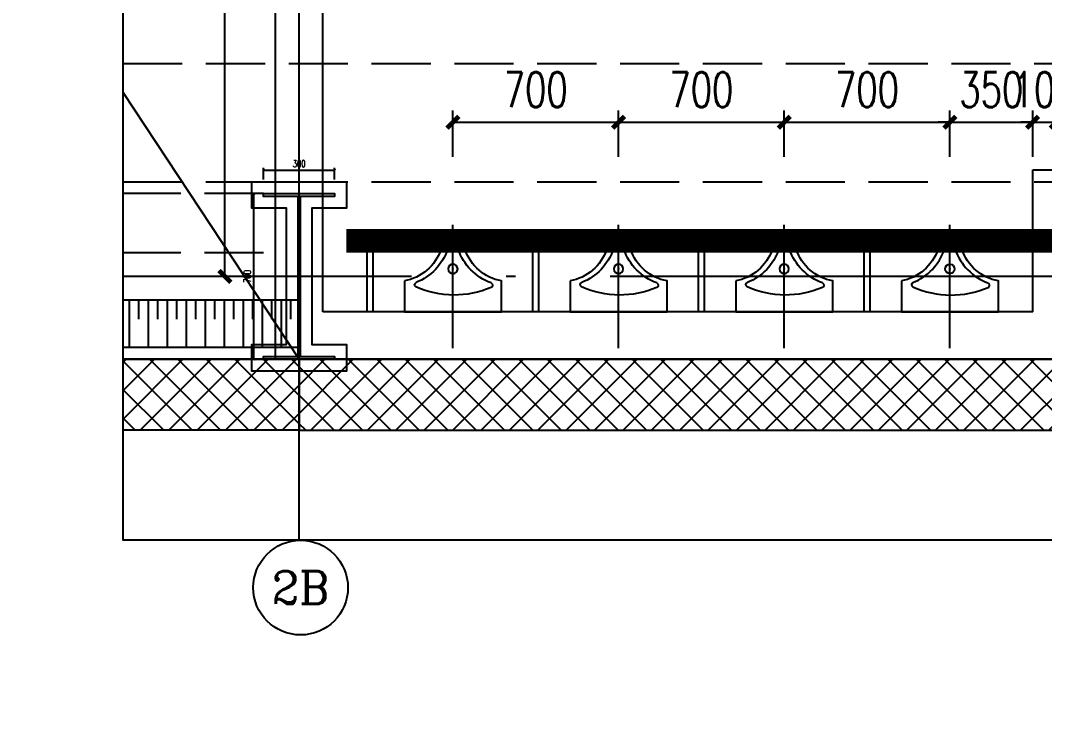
# Model space of a CAD drawing. Extents: x -222544 to -13848, y -31368 to 85559.
# Drawn here: x -42616 to -38288, y 20505 to 23522 of the extents above; entities that cross this region are included whole.
import ezdxf
from ezdxf.enums import TextEntityAlignment as Align
from ezdxf.xclip import XClip

# ---------------------------------------------------------------- set-up
doc = ezdxf.new("R2010")
doc.units = 0
doc.header["$LTSCALE"] = 1000
doc.header["$MEASUREMENT"] = 0
doc.header["$XCLIPFRAME"] = 0
for name, pattern in [('10平面$0$CENTER', [2, 1.25, -0.25, 0.25, -0.25]), ('10平面$0$DASH', [0.35, 0.25, -0.1]), ('10平面$0$DOTE', [2.4200000000000004, 2, -0.2, 0.02, -0.2])]:
    doc.linetypes.add(name, pattern=pattern)
doc.layers.get('Defpoints').update_dxf_attribs({"color": 210})
for name, color, linetype in [('10平面$0$99平面图例外参$0$A-HATCH-2', 251, 'Continuous'), ('10平面$0$A-AXIS-DOTE', 14, '10平面$0$DOTE'), ('10平面$0$A-AXIS-DP', 126, 'Continuous'), ('10平面$0$A-HATCH-2', 251, 'Continuous'), ('10平面$0$A-LIN-V', 9, 'Continuous'), ('10平面$0$A-SFCE', 30, 'Continuous'), ('10平面$0$A-WC', 223, 'Continuous'), ('10平面$0$A-WINDOW', 140, 'Continuous'), ('10平面$0$A-云线（根据审图意见修改）', 4, 'Continuous'), ('10平面$0$AS-COLN', 6, 'Continuous'), ('10平面$0$AS-WALL', 40, 'Continuous'), ('10平面$0$AS-结构边线层', 200, 'Continuous'), ('10平面$0$DIM_ELEV', 3, 'Continuous'), ('10平面$0$DIM_SYMB', 3, 'Continuous'), ('10平面$0$PUB_HATCH', 8, 'Continuous'), ('A-AXIS-D', 1, 'Continuous'), ('A-AXIS-DP', 126, 'Continuous'), ('A-WINDOW', 140, 'Continuous'), ('DIM_SYMB', 3, 'Continuous'), ('PUB_TEXT', 7, 'Continuous')]:
    doc.layers.add(name, color=color, linetype=linetype)
doc.layers.add('10平面$0$柱间支撑', color=6, linetype='10平面$0$CENTER', lineweight=0)
doc.styles.add('10平面$0$_TCH_DIM_T3', font='SIMPLEX', dxfattribs={"width": 0.7058823529411765, "bigfont": 'GBCBIG'})
doc.styles.add('_TCH_AXIS', font='COMPLEX', dxfattribs={"bigfont": 'GBCBIG'})
doc.styles.add('_TCH_DIM_T3', font='SIMPLEX', dxfattribs={"width": 0.7058823529411765, "bigfont": 'GBCBIG'})
doc.dimstyles.new('10平面$0$_TCH_ARCH&&10', dxfattribs={"dimtxt": 29.75, "dimasz": 10, "dimexe": 10, "dimexo": 10, "dimgap": 12.625, "dimtad": 1, "dimdec": 0, "dimzin": 0, "dimdsep": 46, "dimtxsty": '10平面$0$_TCH_DIM_T3', "dimblk": '10平面$0$_ArchTick', "dimcen": 0.09, "dimclrt": 7, "dimazin": 2, "dimtfac": 1, "dimtdec": 0, "dimtix": 1, "dimtmove": 2, "dimatfit": 3, "dimfxl": 0, "dimtolj": 1, "dimtzin": 0, "dimarcsym": 0})
doc.dimstyles.new('10平面$0$_TCH_ARCH&&80', dxfattribs={"dimtxt": 238, "dimasz": 80, "dimexe": 80, "dimexo": 80, "dimgap": 101, "dimtad": 1, "dimdec": 0, "dimzin": 0, "dimdsep": 46, "dimtxsty": '10平面$0$_TCH_DIM_T3', "dimblk": '10平面$0$_ArchTick', "dimcen": 0.09, "dimclrt": 7, "dimazin": 2, "dimtfac": 1, "dimtdec": 0, "dimtix": 1, "dimtmove": 2, "dimatfit": 3, "dimfxl": 0, "dimtolj": 1, "dimtzin": 0, "dimarcsym": 0})
doc.dimstyles.new('_TCH_ARCH&&50', dxfattribs={"dimtxt": 148.75, "dimasz": 50, "dimexe": 50, "dimexo": 50, "dimgap": 63.12500000000001, "dimtad": 1, "dimdec": 0, "dimzin": 0, "dimdsep": 46, "dimtxsty": '_TCH_DIM_T3', "dimblk": 'ARCHTICK', "dimcen": 0.09, "dimclrt": 7, "dimazin": 2, "dimtfac": 1, "dimtdec": 0, "dimtix": 1, "dimtmove": 2, "dimatfit": 3, "dimfxl": 0, "dimtolj": 1, "dimtzin": 0, "dimarcsym": 0})
pattern_1 = [(45, (60, 0), (-60.000060993344, 60.000060993344), []), (135, (60, 0), (-60.000060993344, -60.00006099334399), [])]

# ---------------------------------------------------------------- blocks, each defined once
blk = doc.blocks.new('10平面$0$dote')
at = {"layer": '10平面$0$A-AXIS-DOTE'}
blk.add_line((91882.20032526884, -264079.9999961853), (91882.20032526954, 36662.32227753208), dxfattribs=at)
at = {"layer": '10平面$0$A-AXIS-DOTE', "ltscale": 2}
for p, q in [((82882.20032526931, -169748.8673130367), (82882.20032526931, -75950)), ((98696.38485717773, -164750.0000000019), (-75513.61514282224, -164750.0000000009))]:
    blk.add_line(p, q, dxfattribs=at)
blk = doc.blocks.new('10平面$0$$lvtry$00000224')
at = {"color": 0}
for p, q in [((-362.5000001189765, -1.369509844441253e-06), (-362.5000001189765, -300.0000013695098)), ((-337.5000001189765, -1.369509845972061e-06), (-362.5000001189765, -1.369509844441253e-06)), ((-337.5000001189765, -1.369509845972061e-06), (-337.5000001189765, -300.0000013695098)), ((337.4999998810235, -1.369509844441253e-06), (337.4999998810235, -300.0000013695098)), ((362.4999998810235, -1.369509845972061e-06), (337.4999998810235, -1.369509844441253e-06)), ((362.4999998810235, -1.369509845972061e-06), (362.4999998810235, -300.0000013695098)), ((-337.5000001189765, -300.0000013695098), (-362.5000001189765, -300.0000013695098)), ((362.4999998810235, -300.0000013695098), (337.4999998810235, -300.0000013695098))]:
    blk.add_line(p, q, dxfattribs=at)
at = {"color": 0, "elevation": 1e-08}
blk.add_lwpolyline([(-205, -130.6921668672003), (-205, 0), (205, 0), (205, -130.6921668676659, 0.2680681872429386), (50.76696929242462, -263.4628327437676, -0.3177651244820785), (-5.727633833885193e-08, -299.6467267489061, -0.3177651238976431), (-50.76696929195896, -263.4628327442333, 0.2680681872434905)], format="xyb", close=True, dxfattribs=at)
at = {"color": 0}
blk.add_circle((0, -181.622158779297, 1e-08), 20, dxfattribs=at)
for centre, radius, start, end in [((5.09339536074549, -466.4251228258945, 1e-08), 395.0016948295107, 66.66751465096227, 114.1083874687021), ((-152.1659696591087, -115.0054347957484, 1e-08), 10, 114.1083874687021, 248.1393961379835), ((-242.8073158459738, -340.9316236418672, 1e-08), 233.4306809856922, 19.26394190434416, 68.13939613798351), ((242.8073158459738, -340.9316236418672, 1e-08), 233.4306809856917, 110.4941076083355, 160.7360580956559), ((157.579544424545, -112.9081085743383, 1e-08), 10, 290.4941076083355, 66.66751465096227), ((0.2095041857101023, -256, 1e-08), 23.99999999999859, 199.2639419043441, 269.499839251993), ((-0.2095041857101023, -256, 1e-08), 24.00000000000079, 270.500160748007, 340.7360580956558)]:
    blk.add_arc(centre, radius, start, end, dxfattribs=at)
blk.add_point((0, -181.622158779297, 1e-08), dxfattribs=at)
at = {"layer": '10平面$0$A-AXIS-DOTE'}
blk.add_lwpolyline([(-1.327134668827057e-07, 152.6724720913917), (-1.327134668827057e-07, -367.3275279086083)], dxfattribs=at)
blk = doc.blocks.new('10平面$0$小便器')
at = {"layer": '10平面$0$A-WC', "xscale": -1, "rotation": 89.99999999999999}
blk.add_blockref('10平面$0$$lvtry$00000224', (2044606.132980346, 1695653.609367371), dxfattribs=at)
blk = doc.blocks.new('10平面$0$G$CA7A27C8F')
at = {"layer": '10平面$0$A-AXIS-DOTE'}
blk.add_lwpolyline([(2222.231308657676, -4362.886692044791), (1702.231308657676, -4362.886692044907)], dxfattribs=at)
at = {"layer": '10平面$0$A-WC'}
for p, q in [((2069.558835196891, -4700.386692031054), (1769.558835196891, -4700.38669203117)), ((1769.558835196891, -4700.38669203117), (1769.558835196891, -4725.38669203117)), ((2069.558835196891, -4700.386692031054), (2069.558835196891, -4725.386692031054)), ((2069.558835196891, -4725.386692031054), (1769.558835196891, -4725.38669203117))]:
    blk.add_line(p, q, dxfattribs=at)
at = {"layer": '10平面$0$A-WC', "elevation": 1e-08}
blk.add_lwpolyline([(1938.866669699084, -4567.886691912077), (2069.558836566284, -4567.886691912077), (2069.558836566168, -4157.886691912077), (1938.866669698502, -4157.886691912077, -0.2680681872429386), (1806.096003822517, -4312.119722619769, 0.3177651244820785), (1769.912109817378, -4362.88669196947, 0.3177651238976431), (1806.096003822051, -4413.653661204153, -0.2680681872434905)], format="xyb", close=True, dxfattribs=at)
at = {"layer": '10平面$0$A-WC'}
blk.add_circle((1887.936677786987, -4362.886691912077, 1e-08), 20, dxfattribs=at)
for centre, radius, start, end in [((1956.650727991946, -4205.307147487532, 1e-08), 10, 23.3324853471615, 159.5058923854243), ((1728.627212924301, -4120.07937606622, 1e-08), 233.4306809856917, 289.2639419035189, 339.5058923854243), ((1603.13371374039, -4357.793296551448, 1e-08), 395.0016948295107, 335.8916125320589, 23.3324853471615), ((1813.558836566284, -4363.096196097904, 1e-08), 24.00000000000079, 109.263941903519, 179.4998392519348), ((1813.558836566284, -4362.677187726484, 1e-08), 23.99999999999859, 180.5001607480652, 250.736058096481), ((1728.627212924417, -4605.694007758168, 1e-08), 233.4306809856922, 21.86060386124268, 70.73605809648107), ((1954.553401770536, -4515.052661571186, 1e-08), 10, 201.8606038612427, 335.8916125320589)]:
    blk.add_arc(centre, radius, start, end, dxfattribs=at)
blk.add_point((1887.936677786987, -4362.886691912077, 1e-08), dxfattribs=at)
at = {"layer": '10平面$0$AS-WALL'}
for p, q in [((1469.567178525746, -4012.886692041764), (1469.567178525713, -3912.886692041764)), ((2269.565788269276, -3962.886692041531), (2269.565788269396, -7212.886692046269)), ((2069.565788269278, -4012.886692041563), (1469.567178525746, -4012.886692041764)), ((2069.565788269278, -4012.886692041563), (2069.565788269389, -7012.886692046342)), ((2069.565788269389, -7012.886692046342), (-1130.434211730724, -7012.886692047547)), ((2269.565788269396, -7212.886692046269), (-1330.434211730724, -7212.886692047624))]:
    blk.add_line(p, q, dxfattribs=at)
at = {"rotation": 180}
for p in [(2046675.691816469, 1690590.722675994), (2046675.69181647, 1689890.722675993), (2046675.691816471, 1689190.722675993)]:
    blk.add_blockref('10平面$0$小便器', p, dxfattribs=at)
blk = doc.blocks.new('10平面$0$42343243')
at = {"layer": '10平面$0$PUB_HATCH'}
h = blk.add_hatch(dxfattribs=at)
h.set_pattern_fill('多孔材料', color=256, scale=30, style=0)
h.set_pattern_definition(pattern_1)
h.paths.add_polyline_path([(-137854.1845319249, 1223169.999996598), (-144654.1845728137, 1223169.99999585), (-144354.1845729408, 1222869.999995881), (-137854.1845318917, 1222869.999996598)])
at = {"layer": '10平面$0$AS-WALL'}
for p, q in [((-137854.1845319249, 1223169.999996598), (-144654.1845728137, 1223169.99999585)), ((-137854.1845318917, 1222869.999996598), (-137854.1845319249, 1223169.999996598)), ((-137854.1845318917, 1222869.999996598), (-144354.1845729408, 1222869.999995881))]:
    blk.add_line(p, q, dxfattribs=at)
blk = doc.blocks.new('10平面$0$43243')
at = {"layer": '10平面$0$AS-结构边线层'}
for points in [[(-196514.1845319155, 639549.9999947476), (-175294.1845318886, 639549.9999949341), (-175294.1845318901, 639719.9999949334), (-173454.184545077, 639719.9999949508), (-173454.1845450769, 640169.9996041389), (-171354.1845655983, 640169.9996053742), (-171354.1845655959, 639719.999994939), (-169514.184531931, 639719.9999949504), (-169514.184531931, 639549.9999949504), (-155994.18453193, 639549.9999950258), (-155994.1845319239, 639719.9999950267), (-146454.1845526675, 639719.9999947362), (-146454.1845526673, 640169.9996041316), (-144354.1845732057, 640169.9996053667), (-144354.184572941, 639719.9999953278), (-128354.1845286716, 639719.9999947196), (-128354.1845227627, 658059.9999962228), (-128054.1845227627, 658059.9999961429), (-128054.1845218127, 681329.9999961727), (-128354.1845218127, 681329.9999962106), (-128354.1845198617, 696459.9999962335), (-128054.1845216368, 696459.9999962758), (-128054.1845176247, 715679.9999961917)], [(-128054.1845227069, 565490.0000006589), (-128054.1840383076, 594489.9999961825), (-131054.5662808516, 594490.0000003761), (-131054.5662690684, 601390.0000004545), (-128054.1844007388, 601389.9999961829), (-128054.1844007388, 621119.7948276863), (-128354.1845132723, 621119.7948276863), (-144354.1845729508, 621119.7948370986), (-144354.1845729506, 620570.0007802901), (-146454.1845523616, 620569.9479983323), (-146454.1845524221, 621119.9479942586), (-155994.1845319238, 621119.9479939769), (-155994.1845319238, 621289.9479939769), (-169514.1845319155, 621289.9479940524), (-169514.1845319165, 621119.9479940531), (-171354.1845653156, 621119.9479952296), (-171354.1845653154, 620570.0007802828), (-173454.1845447157, 620570.0007790474), (-173454.1845447108, 621119.9479940525), (-175294.184531912, 621119.9479940704), (-175294.184531912, 621289.9479940704), (-196514.1845319105, 621289.9479942549)]]:
    blk.add_lwpolyline(points, dxfattribs=at)
blk = doc.blocks.new('10平面$0$3243243')
at = {"layer": '10平面$0$A-SFCE', "color": 2, "linetype": '10平面$0$DASH'}
for p, q in [((-138004.1837504639, 640419.9996041292), (-146704.1837504639, 640419.9996041316)), ((-138004.1837504639, 640169.9996041293), (-146704.1837504639, 640169.9996041317))]:
    blk.add_line(p, q, dxfattribs=at)
blk = doc.blocks.new('10平面$0$_ArchTick')
at = {"color": 0, "linetype": 'ByBlock', "const_width": 0.4}
blk.add_lwpolyline([(-0.5, -0.5), (0.5, 0.5)], dxfattribs=at)
blk = doc.blocks.new('*D2276')
at = {"layer": '10平面$0$A-AXIS-DP', "color": 0, "lineweight": -2, "transparency": 16777216}
for p, q in [((-195789.9992261842, 766879.9996079458), (-195789.9992261842, 766928.7496079458)), ((-195789.9992261842, 766918.7496079458), (-195489.9992261842, 766918.7496079458)), ((-195489.9992261842, 766879.9996079458), (-195489.9992261842, 766928.7496079458))]:
    blk.add_line(p, q, dxfattribs=at)
at = {"layer": 'Defpoints', "color": 0, "transparency": 16777216}
for p in [(-195489.9992261842, 766918.7496079458), (-195789.9992261842, 766869.9996079458), (-195489.9992261842, 766869.9996079458)]:
    blk.add_point(p, dxfattribs=at)
at = {"layer": '10平面$0$A-AXIS-DP', "color": 0, "lineweight": -2, "transparency": 16777216, "xscale": 10, "yscale": 10, "zscale": 10, "rotation": 180}
blk.add_blockref('10平面$0$_ArchTick', (-195789.9992261842, 766918.7496079458), dxfattribs=at)
at = {"layer": '10平面$0$A-AXIS-DP', "color": 0, "lineweight": -2, "transparency": 16777216, "xscale": 10, "yscale": 10, "zscale": 10}
blk.add_blockref('10平面$0$_ArchTick', (-195489.9992261842, 766918.7496079458), dxfattribs=at)
at = {"layer": '10平面$0$A-AXIS-DP', "color": 7, "transparency": 16777216, "insert": (-195639.9992261842, 766946.2496079458), "char_height": 29.75, "attachment_point": 5, "style": '10平面$0$_TCH_DIM_T3'}
blk.add_mtext('\\A1;300', dxfattribs=at)
blk = doc.blocks.new('*D2277')
at = {"layer": '10平面$0$A-AXIS-DP', "color": 0, "lineweight": -2, "transparency": 16777216}
for p, q in [((-195799.9992261842, 766819.999607946), (-195841.2492261842, 766819.999607946)), ((-195831.2492261842, 766119.999607946), (-195831.2492261842, 766819.999607946)), ((-195799.9992261842, 766119.999607946), (-195841.2492261842, 766119.999607946))]:
    blk.add_line(p, q, dxfattribs=at)
at = {"layer": 'Defpoints', "color": 0, "transparency": 16777216}
for p in [(-195831.2492261842, 766819.999607946), (-195789.9992261842, 766819.999607946), (-195789.9992261842, 766119.999607946)]:
    blk.add_point(p, dxfattribs=at)
at = {"layer": '10平面$0$A-AXIS-DP', "color": 0, "lineweight": -2, "transparency": 16777216, "xscale": 10, "yscale": 10, "zscale": 10}
for p, rotation in [((-195831.2492261842, 766819.999607946), 90), ((-195831.2492261842, 766119.999607946), 270)]:
    blk.add_blockref('10平面$0$_ArchTick', p, dxfattribs=dict(at, rotation=rotation))
at = {"layer": '10平面$0$A-AXIS-DP', "color": 7, "transparency": 16777216, "insert": (-195858.749226184, 766469.9996079459), "char_height": 29.75, "attachment_point": 5, "rotation": 90, "style": '10平面$0$_TCH_DIM_T3'}
blk.add_mtext('\\A1;700', dxfattribs=at)
blk = doc.blocks.new('10平面$0$w42343')
at = {"layer": '10平面$0$A-HATCH-2', "linetype": '10平面$0$DASH'}
for p, q in [((-263654.1845247769, 640970.0003759358), (-128354.1845264263, 640970.0003949694)), ((-263654.1845247769, 640470.0003759358), (-128354.184526356, 640470.0003949694))]:
    blk.add_line(p, q, dxfattribs=at)
blk = doc.blocks.new('10平面$0$3132')
at = {"layer": '10平面$0$DIM_ELEV', "linetype": '10平面$0$DASH', "const_width": 30}
blk.add_lwpolyline([(-138990, 644850), (-127910, 644850, -0.414213562373095), (-127410, 644350), (-127410, 639360, -0.414213562373095), (-127910, 638860), (-138990, 638860, -0.414213562373095), (-139490, 639360), (-139490, 644350, -0.414213562373095)], format="xyb", close=True, dxfattribs=at)
blk = doc.blocks.new('10平面$0$23124232432')
at = {"layer": '10平面$0$柱间支撑', "const_width": 100}
blk.add_lwpolyline([(-129054.1837504644, 640219.9996041292), (-137654.1837504644, 640219.9996041292)], dxfattribs=at)
blk = doc.blocks.new('10平面$0$99平面图例外参$0$$LinePat$填挖边坡')
at = {"color": 0}
for p, q in [((0, 0), (0, -1500)), ((300, 0), (300, -600))]:
    blk.add_line(p, q, dxfattribs=at)
at = {"layer": 'Defpoints', "color": 0}
blk.add_point((600, 0), dxfattribs=at)
blk = doc.blocks.new('10平面$0$34242343243')
at = {"layer": '10平面$0$A-LIN-V'}
for p, q in [((-137850.183750464, 639970.0000006347), (-144354.1845732643, 639970.0000006346)), ((-137850.183750464, 639770.0000006347), (-144354.1845732643, 639770.0000006346))]:
    blk.add_line(p, q, dxfattribs=at)
at = {"layer": '10平面$0$99平面图例外参$0$A-HATCH-2', "color": 203, "xscale": 0.1338271774238745, "yscale": 0.1333333333333333, "zscale": 0.1333333333333333, "rotation": 8.819635547467743e-11}
for p in [(-138653.1468150073, 639970.0000006438), (-138572.8505085529, 639970.0000006439), (-138492.5542020986, 639970.0000006441), (-138412.2578956443, 639970.0000006442), (-138331.96158919, 639970.0000006444), (-138251.6652827357, 639970.0000006445), (-138171.3689762813, 639970.0000006446), (-138091.072669827, 639970.0000006447), (-138010.7763633727, 639970.0000006448), (-137930.4800569183, 639970.0000006449)]:
    blk.add_blockref('10平面$0$99平面图例外参$0$$LinePat$填挖边坡', p, dxfattribs=at)
blk = doc.blocks.new('10平面$0$2343243')
at = {"layer": '10平面$0$A-云线（根据审图意见修改）', "color": 1, "ltscale": 500}
blk.add_lwpolyline([(-265623.3168865332, 705106.6805161908), (-178050.5180093576, 972846.4241111586), (-230714.4911973404, 804819.9999973776)], dxfattribs=at)
blk = doc.blocks.new('*D1327')
at = {"layer": '10平面$0$A-AXIS-DP', "color": 0, "lineweight": -2, "transparency": 16777216}
for p, q in [((-138034.1845359862, 643119.9999956696), (-138750.0000000001, 643119.9999956696)), ((-138670.0000000001, 640069.9999961837), (-138670.0000000001, 643119.9999956696)), ((-138034.1845359862, 640069.9999961837), (-138750.0000000001, 640069.9999961837))]:
    blk.add_line(p, q, dxfattribs=at)
at = {"layer": 'Defpoints', "color": 0, "transparency": 16777216}
for p in [(-138670.0000000001, 643119.9999956696), (-137954.1845359862, 643119.9999956696), (-137954.1845359862, 640069.9999961837)]:
    blk.add_point(p, dxfattribs=at)
at = {"layer": '10平面$0$A-AXIS-DP', "color": 0, "lineweight": -2, "transparency": 16777216, "xscale": 80, "yscale": 80, "zscale": 80}
for p, rotation in [((-138670.0000000001, 643119.9999956696), 90), ((-138670.0000000001, 640069.9999961837), 270)]:
    blk.add_blockref('10平面$0$_ArchTick', p, dxfattribs=dict(at, rotation=rotation))
at = {"layer": '10平面$0$A-AXIS-DP', "color": 7, "transparency": 16777216, "insert": (-138889.9999999999, 641594.9999959265), "char_height": 238, "attachment_point": 5, "rotation": 90, "style": '10平面$0$_TCH_DIM_T3'}
blk.add_mtext('\\A1;3050', dxfattribs=at)
blk = doc.blocks.new('_ArchTick')
at = {"color": 0, "linetype": 'ByBlock', "const_width": 0.4}
blk.add_lwpolyline([(-0.5, -0.5), (0.5, 0.5)], dxfattribs=at)
blk = doc.blocks.new('*D188')
at = {"layer": 'A-AXIS-DP', "color": 0, "lineweight": -2, "transparency": 16777216}
for p, q in [((-41528.23638433433, 25490.58654936288), (-41801.92871683867, 25490.58654936288)), ((-41751.92871683867, 22440.58654987705), (-41751.92871683867, 25490.58654936288)), ((-41528.23638433433, 22440.58654987705), (-41801.92871683867, 22440.58654987705))]:
    blk.add_line(p, q, dxfattribs=at)
at = {"layer": 'Defpoints', "color": 0, "transparency": 16777216}
for p in [(-41751.92871683867, 25490.58654936288), (-41478.23638433433, 25490.58654936288), (-41478.23638433433, 22440.58654987705)]:
    blk.add_point(p, dxfattribs=at)
at = {"layer": 'A-AXIS-DP', "color": 0, "lineweight": -2, "transparency": 16777216, "xscale": 50, "yscale": 50, "zscale": 50}
for p, rotation in [((-41751.92871683867, 25490.58654936288), 90), ((-41751.92871683867, 22440.58654987705), 270)]:
    blk.add_blockref('_ArchTick', p, dxfattribs=dict(at, rotation=rotation))
at = {"layer": 'A-AXIS-DP', "color": 7, "transparency": 16777216, "insert": (-41889.42871683865, 23965.58654961997), "char_height": 148.75, "attachment_point": 5, "rotation": 90, "style": '_TCH_DIM_T3'}
blk.add_mtext('\\A1;3050', dxfattribs=at)
blk = doc.blocks.new('*D400')
at = {"layer": 'A-AXIS-DP', "color": 0, "lineweight": -2, "transparency": 16777216}
for p, q in [((-40788.23638433346, 22946.07111703456), (-40788.23638433346, 23141.81604779657)), ((-40088.23638433346, 22946.07111703474), (-40088.23638433346, 23141.81604779657)), ((-40788.23638433346, 23091.81604779657), (-40088.23638433346, 23091.81604779657))]:
    blk.add_line(p, q, dxfattribs=at)
at = {"layer": 'Defpoints', "color": 0, "transparency": 16777216}
for p in [(-40088.23638433346, 23091.81604779657), (-40788.23638433346, 22896.07111703456), (-40088.23638433346, 22896.07111703474)]:
    blk.add_point(p, dxfattribs=at)
at = {"layer": 'A-AXIS-DP', "color": 0, "lineweight": -2, "transparency": 16777216, "xscale": 50, "yscale": 50, "zscale": 50, "rotation": 180}
blk.add_blockref('_ArchTick', (-40788.23638433346, 23091.81604779657), dxfattribs=at)
at = {"layer": 'A-AXIS-DP', "color": 0, "lineweight": -2, "transparency": 16777216, "xscale": 50, "yscale": 50, "zscale": 50}
blk.add_blockref('_ArchTick', (-40088.23638433346, 23091.81604779657), dxfattribs=at)
at = {"layer": 'A-AXIS-DP', "color": 7, "transparency": 16777216, "insert": (-40438.23638433346, 23229.31604779657), "char_height": 148.75, "attachment_point": 5, "style": '_TCH_DIM_T3'}
blk.add_mtext('\\A1;700', dxfattribs=at)
blk = doc.blocks.new('*D401')
at = {"layer": 'A-AXIS-DP', "color": 0, "lineweight": -2, "transparency": 16777216}
for p, q in [((-40088.23638433346, 22946.07111703474), (-40088.23638433346, 23141.81604779675)), ((-39388.23638433254, 22946.07111703492), (-39388.23638433254, 23141.81604779675)), ((-40088.23638433346, 23091.81604779675), (-39388.23638433254, 23091.81604779675))]:
    blk.add_line(p, q, dxfattribs=at)
at = {"layer": 'Defpoints', "color": 0, "transparency": 16777216}
for p in [(-39388.23638433254, 23091.81604779675), (-40088.23638433346, 22896.07111703474), (-39388.23638433254, 22896.07111703492)]:
    blk.add_point(p, dxfattribs=at)
at = {"layer": 'A-AXIS-DP', "color": 0, "lineweight": -2, "transparency": 16777216, "xscale": 50, "yscale": 50, "zscale": 50, "rotation": 180}
blk.add_blockref('_ArchTick', (-40088.23638433346, 23091.81604779675), dxfattribs=at)
at = {"layer": 'A-AXIS-DP', "color": 0, "lineweight": -2, "transparency": 16777216, "xscale": 50, "yscale": 50, "zscale": 50}
blk.add_blockref('_ArchTick', (-39388.23638433254, 23091.81604779675), dxfattribs=at)
at = {"layer": 'A-AXIS-DP', "color": 7, "transparency": 16777216, "insert": (-39738.23638433299, 23229.31604779675), "char_height": 148.75, "attachment_point": 5, "style": '_TCH_DIM_T3'}
blk.add_mtext('\\A1;700', dxfattribs=at)
blk = doc.blocks.new('*D402')
at = {"layer": 'A-AXIS-DP', "color": 0, "lineweight": -2, "transparency": 16777216}
for p, q in [((-39388.23638433254, 22946.07111703492), (-39388.23638433254, 23141.81604779694)), ((-38688.2363843316, 22946.07111703511), (-38688.2363843316, 23141.81604779694)), ((-39388.23638433254, 23091.81604779694), (-38688.2363843316, 23091.81604779694))]:
    blk.add_line(p, q, dxfattribs=at)
at = {"layer": 'Defpoints', "color": 0, "transparency": 16777216}
for p in [(-38688.2363843316, 23091.81604779694), (-39388.23638433254, 22896.07111703492), (-38688.2363843316, 22896.07111703511)]:
    blk.add_point(p, dxfattribs=at)
at = {"layer": 'A-AXIS-DP', "color": 0, "lineweight": -2, "transparency": 16777216, "xscale": 50, "yscale": 50, "zscale": 50, "rotation": 180}
blk.add_blockref('_ArchTick', (-39388.23638433254, 23091.81604779694), dxfattribs=at)
at = {"layer": 'A-AXIS-DP', "color": 0, "lineweight": -2, "transparency": 16777216, "xscale": 50, "yscale": 50, "zscale": 50}
blk.add_blockref('_ArchTick', (-38688.2363843316, 23091.81604779694), dxfattribs=at)
at = {"layer": 'A-AXIS-DP', "color": 7, "transparency": 16777216, "insert": (-39038.23638433206, 23229.31604779694), "char_height": 148.75, "attachment_point": 5, "style": '_TCH_DIM_T3'}
blk.add_mtext('\\A1;700', dxfattribs=at)
blk = doc.blocks.new('*D403')
at = {"layer": 'A-AXIS-DP', "color": 0, "lineweight": -2, "transparency": 16777216}
for p, q in [((-38688.2363843316, 22946.07111703511), (-38688.2363843316, 23141.81604779707)), ((-38338.23638432837, 22946.0711170352), (-38338.23638432837, 23141.81604779707)), ((-38688.2363843316, 23091.81604779707), (-38738.2363843316, 23091.81604779707)), ((-38688.2363843316, 23091.81604779707), (-38338.23638432837, 23091.81604779707)), ((-38338.23638432837, 23091.81604779707), (-38288.23638432837, 23091.81604779707))]:
    blk.add_line(p, q, dxfattribs=at)
at = {"layer": 'Defpoints', "color": 0, "transparency": 16777216}
for p in [(-38338.23638432837, 23091.81604779707), (-38688.2363843316, 22896.07111703511), (-38338.23638432837, 22896.0711170352)]:
    blk.add_point(p, dxfattribs=at)
at = {"layer": 'A-AXIS-DP', "color": 0, "lineweight": -2, "transparency": 16777216, "xscale": 50, "yscale": 50, "zscale": 50}
blk.add_blockref('_ArchTick', (-38688.2363843316, 23091.81604779707), dxfattribs=at)
at = {"layer": 'A-AXIS-DP', "color": 0, "lineweight": -2, "transparency": 16777216, "xscale": 50, "yscale": 50, "zscale": 50, "rotation": 180}
blk.add_blockref('_ArchTick', (-38338.23638432837, 23091.81604779707), dxfattribs=at)
at = {"layer": 'A-AXIS-DP', "color": 7, "transparency": 16777216, "insert": (-38513.23638432998, 23229.31604779707), "char_height": 148.75, "attachment_point": 5, "style": '_TCH_DIM_T3'}
blk.add_mtext('\\A1;350', dxfattribs=at)
blk = doc.blocks.new('*D404')
at = {"layer": 'A-AXIS-DP', "color": 0, "lineweight": -2, "transparency": 16777216}
for p, q in [((-38338.23638432837, 22946.0711170352), (-38338.23638432837, 23141.81604779713)), ((-38238.23638432837, 22946.07111703523), (-38238.23638432837, 23141.81604779713)), ((-38338.23638432837, 23091.81604779713), (-38388.23638432837, 23091.81604779713)), ((-38338.23638432837, 23091.81604779713), (-38238.23638432837, 23091.81604779713)), ((-38238.23638432837, 23091.81604779713), (-38188.23638432837, 23091.81604779713))]:
    blk.add_line(p, q, dxfattribs=at)
at = {"layer": 'Defpoints', "color": 0, "transparency": 16777216}
for p in [(-38238.23638432837, 23091.81604779713), (-38338.23638432837, 22896.0711170352), (-38238.23638432837, 22896.07111703523)]:
    blk.add_point(p, dxfattribs=at)
at = {"layer": 'A-AXIS-DP', "color": 0, "lineweight": -2, "transparency": 16777216, "xscale": 50, "yscale": 50, "zscale": 50}
blk.add_blockref('_ArchTick', (-38338.23638432837, 23091.81604779713), dxfattribs=at)
at = {"layer": 'A-AXIS-DP', "color": 0, "lineweight": -2, "transparency": 16777216, "xscale": 50, "yscale": 50, "zscale": 50, "rotation": 180}
blk.add_blockref('_ArchTick', (-38238.23638432837, 23091.81604779713), dxfattribs=at)
at = {"layer": 'A-AXIS-DP', "color": 7, "transparency": 16777216, "insert": (-38288.23638432837, 23229.31604779713), "char_height": 148.75, "attachment_point": 5, "style": '_TCH_DIM_T3'}
blk.add_mtext('\\A1;100', dxfattribs=at)
blk = doc.blocks.new('10平面$0$nt66')
at = {"layer": '10平面$0$A-HATCH-2'}
blk.add_lwpolyline([(-195839.9992261842, 766869.9996079458), (-195439.9992261842, 766869.9996079458), (-195439.9992261842, 766757.9996079458), (-195585.9992261842, 766757.9996079458), (-195585.9992261842, 766181.9996079458), (-195439.9992261842, 766181.9996079458), (-195439.9992261842, 766069.9996079458), (-195839.9992261842, 766069.9996079458), (-195839.9992261842, 766181.9996079458), (-195693.9992261842, 766181.9996079458), (-195693.9992261842, 766757.9996079458), (-195839.9992261842, 766757.9996079458)], close=True, dxfattribs=at)
at = {"layer": '10平面$0$AS-COLN'}
blk.add_lwpolyline([(-195789.9992261842, 766819.9996079458), (-195489.9992261842, 766819.9996079458), (-195489.9992261842, 766807.9996079458), (-195635.9992261842, 766807.9996079458), (-195635.9992261842, 766131.9996079458), (-195489.9992261842, 766131.9996079458), (-195489.9992261842, 766119.9996079458), (-195789.9992261842, 766119.9996079458), (-195789.9992261842, 766131.9996079458), (-195643.9992261842, 766131.9996079458), (-195643.9992261842, 766807.9996079458), (-195789.9992261842, 766807.9996079458)], close=True, dxfattribs=at)
at = {"layer": '10平面$0$A-AXIS-DP'}
for p1, p2, distance, picture, middle in [((-195789.9992261842, 766869.9996079458), (-195489.9992261842, 766869.9996079458), 48.75, '*D2276', (-195639.9992261842, 766946.2496079458)), ((-195789.9992261842, 766119.9996079458), (-195789.9992261842, 766819.9996079458), 41.25, '*D2277', (-195858.749226184, 766469.9996079459))]:
    dim = blk.add_aligned_dim(p1=p1, p2=p2, distance=distance, dimstyle='10平面$0$_TCH_ARCH&&10', dxfattribs=at)
    dim.commit()
    dim.dimension.update_dxf_attribs({"geometry": picture, "text_midpoint": middle})
blk = doc.blocks.new('10平面$0$33333')
blk.add_blockref('10平面$0$nt66', (57785.81547572016, -126400.0000038166))
blk = doc.blocks.new('10平面')
at = {"layer": '10平面$0$PUB_HATCH'}
h = blk.add_hatch(dxfattribs=at)
h.set_pattern_fill('多孔材料', color=256, scale=30, style=0)
h.set_pattern_definition(pattern_1)
h.paths.add_polyline_path([(-137854.184531925, 639419.9999957704), (-133904.1845222554, 639419.9999953337), (-133904.1845222222, 639719.9999953337), (-137854.1845318918, 639719.9999957704)])
at = {"layer": '10平面$0$A-AXIS-DOTE'}
blk.add_line((-137854.183750464, 639719.9996041292), (-145939.9992163883, 651970.2267636164), dxfattribs=at)
at = {"layer": '10平面$0$AS-WALL'}
for p, q in [((-133904.1845222222, 639719.9999953337), (-137854.1845318918, 639719.9999957704)), ((-137854.1845318918, 639719.9999957704), (-137854.184531925, 639419.9999957704)), ((-137854.184531925, 639419.9999957704), (-133904.1845222554, 639419.9999953337))]:
    blk.add_line(p, q, dxfattribs=at)
at = {"rotation": 270}
blk.add_blockref('10平面$0$G$CA7A27C8F', (-130741.2978439385, 641989.5657839386), dxfattribs=at)
at = {"layer": '10平面$0$A-AXIS-DP'}
for name in ['10平面$0$2343243', '10平面$0$3132', '10平面$0$3243243']:
    blk.add_blockref(name, (0, 0), dxfattribs=at)
at = {"layer": '10平面$0$A-WINDOW'}
for name in ['10平面$0$43243', '10平面$0$33333', '10平面$0$w42343']:
    blk.add_blockref(name, (0, 0), dxfattribs=at)
at = {"layer": '10平面$0$A-WINDOW', "xscale": -1, "rotation": 180}
blk.add_blockref('10平面$0$42343243', (0, 1862589.999991208), dxfattribs=at)
at = {"layer": '10平面$0$AS-WALL'}
blk.add_blockref('10平面$0$dote', (-220736.3848571775, 804819.9999961853), dxfattribs=at)
at = {"layer": '10平面$0$DIM_SYMB'}
blk.add_blockref('10平面$0$34242343243', (0, 0), dxfattribs=at)
at = {"layer": '10平面$0$柱间支撑'}
blk.add_blockref('10平面$0$23124232432', (0, 0), dxfattribs=at)
at = {"layer": '10平面$0$A-AXIS-DP'}
dim = blk.add_aligned_dim(p1=(-137954.1845359861, 640069.9999961834), p2=(-137954.1845359861, 643119.9999956694), distance=715.8154640139837, dimstyle='10平面$0$_TCH_ARCH&&80', dxfattribs=at)
dim.commit()
dim.dimension.update_dxf_attribs({"geometry": '*D1327', "text_midpoint": (-138889.9999999999, 641594.9999959265)})

msp = doc.modelspace()

# ---------------------------------------------------------------- block references
at = {"layer": 'A-AXIS-DP'}
ref = msp.add_blockref('10平面', (219215.3266085676, -697248.5753121412), dxfattribs=at)
XClip(ref).set_block_clipping_path([(-267853.3911283911, 713226.9498461919), (-262996.9796748553, 723713.1898612839)])
at = {"layer": 'A-WINDOW'}
ref = msp.add_blockref('10平面', (96415.94815165183, -617629.4134463065), dxfattribs=at)
XClip(ref).set_block_clipping_path([(-138597.93484546064, 638955.433728615), (-127699.43978448963, 643918.9745761734)])
ref = msp.add_blockref('10平面', (89760.14821583126, -572410.8631739336), dxfattribs=at)
XClip(ref).set_block_clipping_path([(-138649.43710289244, 547908.4159631686), (-127397.90572667489, 552712.4060170917)])

# ---------------------------------------------------------------- texts
at = {"layer": 'PUB_TEXT', "style": '_TCH_AXIS'}
msp.add_text('2B', height=138.2095454483469, dxfattribs=at).set_placement((-41553.91911236229, 21056.9155095844), (-41310.40705609616, 21056.9155095844), align=Align.FIT)

# ---------------------------------------------------------------- next in the draw order: linework, layer by layer
at = {"layer": 'A-AXIS-D'}
msp.add_circle((-41432.16308422922, 21126.02028230857), 200, dxfattribs=at)
at = {"layer": 'DIM_SYMB'}
msp.add_lwpolyline([(-42181.98669380881, 26289.56112986687), (-31283.4916328378, 26289.56112986687), (-31283.4916328378, 21326.02028230857), (-42181.98669380881, 21326.02028230857)], close=True, dxfattribs=at)

# ---------------------------------------------------------------- next in the draw order: dimensions: what is measured, and where the dimension line sits
at = {"layer": 'A-AXIS-DP'}
for p1, p2, distance, picture, middle in [((-41478.23638433431, 22440.58654987704), (-41478.23638433431, 25490.58654936287), 273.6923325043608, '*D188', (-41889.42871683865, 23965.58654961997)), ((-40788.23638433346, 22896.07111703456), (-40088.23638433346, 22896.07111703474), 195.74493076182986, '*D400', (-40438.23638433346, 23229.31604779657)), ((-40088.23638433346, 22896.07111703474), (-39388.23638433254, 22896.07111703492), 195.7449307618299, '*D401', (-39738.23638433299, 23229.31604779675)), ((-39388.23638433254, 22896.07111703492), (-38688.2363843316, 22896.07111703511), 195.7449307618299, '*D402', (-39038.23638433206, 23229.31604779694)), ((-38688.2363843316, 22896.07111703511), (-38338.23638432837, 22896.0711170352), 195.74493076186988, '*D403', (-38513.23638432998, 23229.31604779707)), ((-38338.23638432837, 22896.0711170352), (-38238.23638432837, 22896.07111703523), 195.744930761899, '*D404', (-38288.23638432837, 23229.31604779713))]:
    dim = msp.add_aligned_dim(p1=p1, p2=p2, distance=distance, dimstyle='_TCH_ARCH&&50', dxfattribs=at)
    dim.commit()
    dim.dimension.update_dxf_attribs({"geometry": picture, "text_midpoint": middle})

doc.saveas('drawing.dxf')
